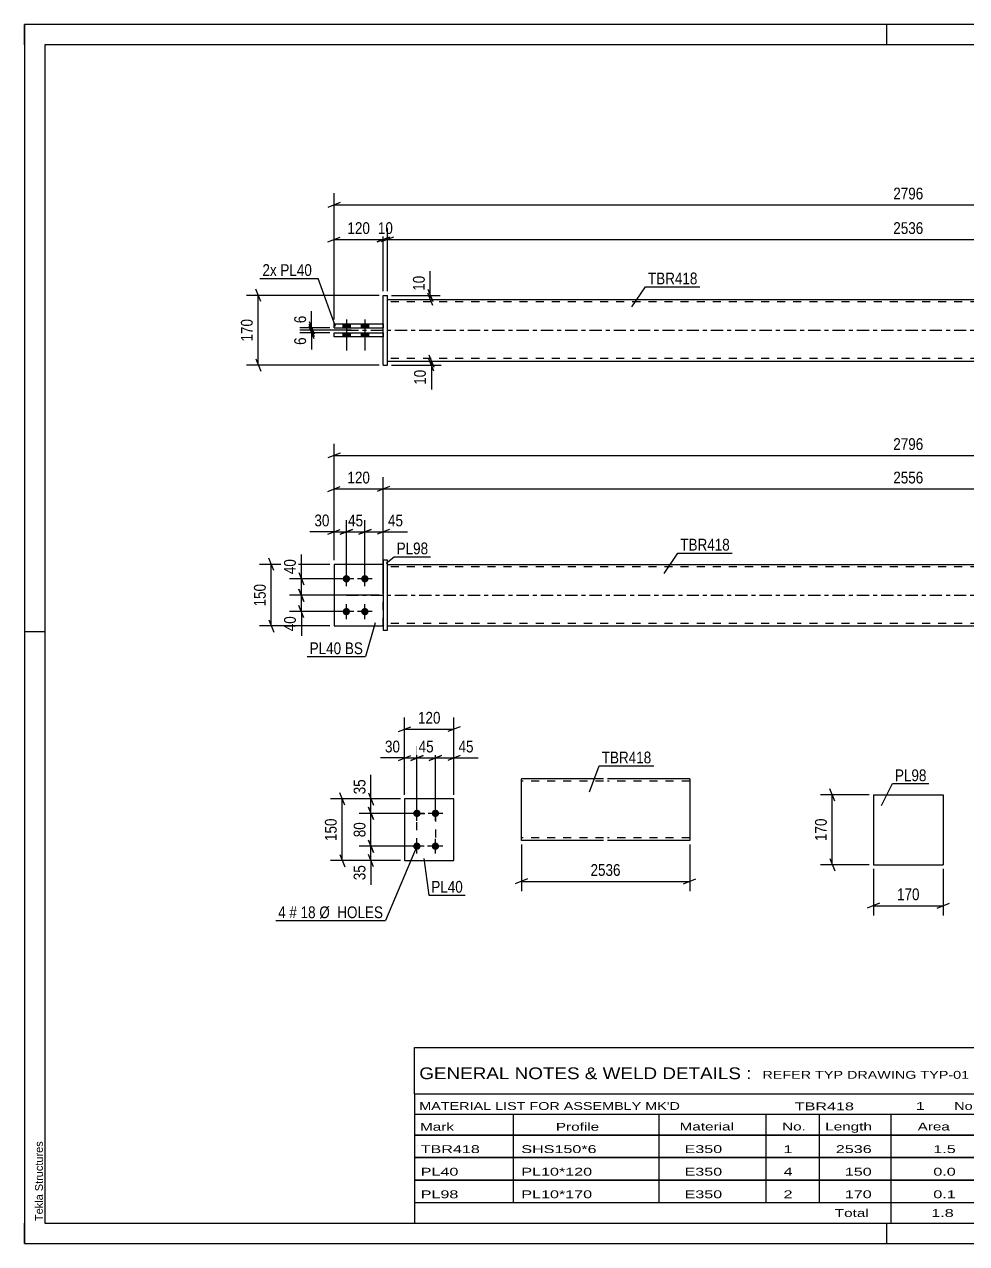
# Model space of a CAD drawing. Header units: millimetres. Extents: x 0 to 420, y 0 to 297.
# Drawn here: x 0 to 229.4, y 0 to 297 of the extents above; entities that cross this region are included whole.
import ezdxf

# ---------------------------------------------------------------- set-up
doc = ezdxf.new("R2010")
doc.units = ezdxf.units.MM
doc.linetypes.add('DXK_LINE_DOT2', pattern=[3.9198, 1.9599, -1.9599])
doc.linetypes.add('DXK_LINE_DOT3', pattern=[5.9187, 2.979, -0.9799, 0.9799, -0.9799])
doc.styles.add('Arial', font='ARIAL.TTF', dxfattribs={"height": 0.2})
doc.styles.add('Arial Narrow', font='ARIALN.TTF', dxfattribs={"height": 0.2})

# ---------------------------------------------------------------- blocks, each defined once
blk = doc.blocks.new('Unknown-580573797-1163')
at = {"color": 5, "linetype": 'Continuous'}
for p, q in [((420, 297), (0, 297)), ((0, 297), (0, 0)), ((0, 292), (0, 297)), ((210, 292), (210, 297)), ((415, 292), (5, 292)), ((5, 292), (5, 5)), ((5, 149), (0, 149)), ((0, 0), (0, 5)), ((5, 5), (415, 5)), ((210, 0), (210, 5)), ((0, 0), (420, 0))]:
    blk.add_line(p, q, dxfattribs=at)
at = {"color": 174, "linetype": 'Continuous', "style": 'Arial'}
blk.add_text('Tekla Structures', height=1.9102, rotation=90, dxfattribs=at).set_placement((4.5, 5.5))
blk = doc.blocks.new('Part-580573797-1796 - 1738')
at = {"color": 2, "linetype": 'Continuous'}
for p, q in [((87.4, 165.45), (75.4, 165.45)), ((75.4, 165.45), (75.4, 150.45)), ((75.4, 150.45), (87.4, 150.45))]:
    blk.add_line(p, q, dxfattribs=at)
at = {"color": 7, "linetype": 'DXK_LINE_DOT2'}
blk.add_line((87.4, 150.45), (87.4, 165.45), dxfattribs=at)
blk = doc.blocks.new('Part-580573797-1791 - 1738')
at = {"color": 7, "linetype": 'DXK_LINE_DOT2'}
for p, q in [((87.4, 165.45), (75.4, 165.45)), ((75.4, 165.45), (75.4, 150.45)), ((87.4, 150.45), (87.4, 165.45)), ((75.4, 150.45), (87.4, 150.45))]:
    blk.add_line(p, q, dxfattribs=at)
blk = doc.blocks.new('Part-580573797-1801 - 1738')
at = {"color": 2, "linetype": 'Continuous'}
for p, q in [((88.4, 166.45), (87.4, 166.45)), ((87.4, 166.45), (87.4, 149.45)), ((88.4, 149.45), (88.4, 166.45)), ((87.4, 149.45), (88.4, 149.45))]:
    blk.add_line(p, q, dxfattribs=at)
blk = doc.blocks.new('Part-580573797-1806 - 1738')
at = {"color": 2, "linetype": 'Continuous'}
for p, q in [((88.4, 165.45), (342.05, 165.45)), ((88.4, 150.45), (342.05, 150.45))]:
    blk.add_line(p, q, dxfattribs=at)
at = {"color": 7, "linetype": 'DXK_LINE_DOT2'}
for p, q in [((88.4, 150.45), (88.4, 165.45)), ((342.05, 164.85), (88.4, 164.85)), ((342.05, 150.45), (342.05, 165.45)), ((342.05, 151.05), (88.4, 151.05))]:
    blk.add_line(p, q, dxfattribs=at)
at = {"color": 7, "linetype": 'DXK_LINE_DOT3'}
blk.add_line((78.4, 157.95), (352.05, 157.95), dxfattribs=at)
blk = doc.blocks.new('Bolt-580573797-1808 - 1738')
at = {"linetype": 'Continuous'}
for points in [[(78.4, 161.05, -1), (78.4, 162.85, -1)], [(82.9, 161.05, -1), (82.9, 162.85, -1)], [(78.4, 153.05, -1), (78.4, 154.85, -1)], [(82.9, 153.05, -1), (82.9, 154.85, -1)]]:
    blk.add_hatch(color=1, dxfattribs=at).paths.add_polyline_path(points)
at = {"color": 1, "linetype": 'Continuous'}
for p, q in [((78.4, 160.15), (78.4, 163.75)), ((82.9, 160.15), (82.9, 163.75)), ((80.2, 161.95), (76.6, 161.95)), ((84.7, 161.95), (81.1, 161.95)), ((78.4, 152.15), (78.4, 155.75)), ((82.9, 152.15), (82.9, 155.75)), ((80.2, 153.95), (76.6, 153.95)), ((84.7, 153.95), (81.1, 153.95))]:
    blk.add_line(p, q, dxfattribs=at)
blk = doc.blocks.new('Part-580573797-1424 - 1390')
at = {"color": 2, "linetype": 'Continuous'}
for p, q in [((75.4, 223.09), (75.4, 224.09)), ((75.4, 224.09), (87.4, 224.09)), ((75.4, 223.09), (87.4, 223.09))]:
    blk.add_line(p, q, dxfattribs=at)
at = {"color": 7, "linetype": 'DXK_LINE_DOT2'}
blk.add_line((87.4, 224.09), (87.4, 223.09), dxfattribs=at)
blk = doc.blocks.new('Part-580573797-1445 - 1390')
at = {"color": 2, "linetype": 'Continuous'}
for p, q in [((88.4, 229.99), (342.05, 229.99)), ((88.4, 214.99), (342.05, 214.99))]:
    blk.add_line(p, q, dxfattribs=at)
at = {"color": 7, "linetype": 'DXK_LINE_DOT2'}
for p, q in [((88.4, 214.99), (88.4, 229.99)), ((342.05, 229.39), (88.4, 229.39)), ((342.05, 229.99), (342.05, 214.99)), ((342.05, 215.59), (88.4, 215.59))]:
    blk.add_line(p, q, dxfattribs=at)
at = {"color": 7, "linetype": 'DXK_LINE_DOT3'}
blk.add_line((78.4, 222.49), (352.05, 222.49), dxfattribs=at)
blk = doc.blocks.new('Part-580573797-1429 - 1390')
at = {"color": 2, "linetype": 'Continuous'}
for p, q in [((75.4, 221.89), (87.4, 221.89)), ((75.4, 220.89), (75.4, 221.89)), ((87.4, 220.89), (75.4, 220.89))]:
    blk.add_line(p, q, dxfattribs=at)
at = {"color": 7, "linetype": 'DXK_LINE_DOT2'}
blk.add_line((87.4, 221.89), (87.4, 220.89), dxfattribs=at)
blk = doc.blocks.new('Part-580573797-1430 - 1390')
at = {"color": 2, "linetype": 'Continuous'}
for p, q in [((87.4, 213.99), (87.4, 230.99)), ((87.4, 230.99), (88.4, 230.99)), ((88.4, 213.99), (88.4, 230.99)), ((87.4, 213.99), (88.4, 213.99))]:
    blk.add_line(p, q, dxfattribs=at)
blk = doc.blocks.new('Bolt-580573797-1447 - 1390')
at = {"linetype": 'Continuous'}
for points in [[(77.5, 223.09), (79.3, 223.09), (79.3, 224.09), (77.5, 224.09)], [(77.5, 223.09), (79.3, 223.09), (79.3, 224.09), (77.5, 224.09)], [(82, 223.09), (83.8, 223.09), (83.8, 224.09), (82, 224.09)], [(82, 223.09), (83.8, 223.09), (83.8, 224.09), (82, 224.09)], [(77.5, 220.89), (79.3, 220.89), (79.3, 221.89), (77.5, 221.89)], [(77.5, 220.89), (79.3, 220.89), (79.3, 221.89), (77.5, 221.89)], [(82, 220.89), (83.8, 220.89), (83.8, 221.89), (82, 221.89)], [(82, 220.89), (83.8, 220.89), (83.8, 221.89), (82, 221.89)]]:
    blk.add_hatch(color=1, dxfattribs=at).paths.add_polyline_path(points)
at = {"color": 1, "linetype": 'Continuous'}
for p, q in [((77.5, 224.09), (77.5, 223.09)), ((77.5, 224.09), (77.5, 223.09)), ((78.4, 225.09), (78.4, 217.59)), ((78.4, 225.09), (78.4, 217.59)), ((79.3, 224.09), (79.3, 223.09)), ((79.3, 224.09), (79.3, 223.09)), ((82, 224.09), (82, 223.09)), ((82, 224.09), (82, 223.09)), ((82.9, 225.09), (82.9, 217.59)), ((82.9, 225.09), (82.9, 217.59)), ((83.8, 224.09), (83.8, 223.09)), ((83.8, 224.09), (83.8, 223.09)), ((77.5, 221.89), (77.5, 220.89)), ((77.5, 221.89), (77.5, 220.89)), ((79.3, 221.89), (79.3, 220.89)), ((79.3, 221.89), (79.3, 220.89)), ((82, 221.89), (82, 220.89)), ((82, 221.89), (82, 220.89)), ((83.8, 221.89), (83.8, 220.89)), ((83.8, 221.89), (83.8, 220.89))]:
    blk.add_line(p, q, dxfattribs=at)
blk = doc.blocks.new('Part-580573797-2130 - 2123')
at = {"color": 2, "linetype": 'Continuous'}
for p, q in [((104.58, 108.31), (92.58, 108.31)), ((92.58, 108.31), (92.58, 93.31)), ((104.58, 93.31), (104.58, 108.31)), ((92.58, 93.31), (104.58, 93.31))]:
    blk.add_line(p, q, dxfattribs=at)
blk = doc.blocks.new('Bolt-580573797-2163 - 2123')
at = {"linetype": 'Continuous'}
for points in [[(95.58, 103.91, -1), (95.58, 105.71, -1)], [(100.08, 103.91, -1), (100.08, 105.71, -1)], [(95.58, 95.91, -1), (95.58, 97.71, -1)], [(100.08, 95.91, -1), (100.08, 97.71, -1)]]:
    blk.add_hatch(color=1, dxfattribs=at).paths.add_polyline_path(points)
at = {"color": 1, "linetype": 'Continuous'}
for p, q in [((97.38, 104.81), (93.78, 104.81)), ((95.58, 103.01), (95.58, 106.61)), ((101.88, 104.81), (98.28, 104.81)), ((100.08, 103.01), (100.08, 106.61)), ((95.58, 95.01), (95.58, 98.61)), ((100.08, 95.01), (100.08, 98.61)), ((97.38, 96.81), (93.78, 96.81)), ((101.88, 96.81), (98.28, 96.81))]:
    blk.add_line(p, q, dxfattribs=at)
blk = doc.blocks.new('Part-580573797-2294 - 2288')
at = {"color": 2, "linetype": 'Continuous'}
for p, q in [((206.72, 109.31), (206.72, 92.31)), ((206.72, 109.31), (223.72, 109.31)), ((223.72, 109.31), (223.72, 92.31)), ((206.72, 92.31), (223.72, 92.31))]:
    blk.add_line(p, q, dxfattribs=at)
blk = doc.blocks.new('Part-580573797-2319 - 2313')
at = {"color": 2, "linetype": 'Continuous'}
for p, q in [((141.01, 113.23), (121.01, 113.23)), ((121.01, 98.32), (121.01, 113.23)), ((162.01, 113.23), (142.01, 113.23)), ((162.01, 113.23), (162.01, 113.14)), ((162.01, 113.14), (162.01, 112.03)), ((162.01, 112.03), (162.01, 98.23)), ((121.01, 98.23), (121.01, 98.32)), ((141.01, 98.23), (121.01, 98.23)), ((162.01, 98.23), (142.01, 98.23))]:
    blk.add_line(p, q, dxfattribs=at)
at = {"color": 7, "linetype": 'DXK_LINE_DOT2'}
for p, q in [((162.01, 112.88), (162.01, 112.03)), ((141.01, 112.63), (121.01, 112.63)), ((162.01, 112.63), (142.01, 112.63)), ((121.01, 98.83), (121.01, 98.88)), ((141.01, 98.83), (121.01, 98.83)), ((121.01, 98.23), (121.01, 98.23)), ((162.01, 98.83), (142.01, 98.83)), ((162.01, 98.88), (162.01, 98.97)), ((162.01, 98.83), (162.01, 98.88)), ((162.01, 98.83), (162.01, 98.88))]:
    blk.add_line(p, q, dxfattribs=at)
blk = doc.blocks.new('Rectangle-580573797-2273 - 2123')
at = {"color": 1, "linetype": 'DXK_LINE_DOT2'}
blk.add_lwpolyline([(95.58, 104.81), (100.08, 104.81), (100.08, 96.81), (95.58, 96.81), (95.58, 104.81)], close=True, dxfattribs=at)
blk = doc.blocks.new('StraightDimension-580573797-1914 - 1738')
at = {"color": 7, "linetype": 'Continuous'}
for p, q in [((88.9, 184.43), (85.9, 183.23)), ((87.4, 158.95), (87.4, 186.68)), ((341.55, 183.23), (344.55, 184.43)), ((343.05, 166.45), (343.05, 186.68)), ((87.4, 183.83), (343.05, 183.83))]:
    blk.add_line(p, q, dxfattribs=at)
at = {"color": 0}
blk.add_wipeout([(219.48, 184.58), (219.48, 188.78), (210.97, 188.78), (210.97, 184.58)], dxfattribs=at)
at = {"color": 3, "style": 'Arial Narrow'}
blk.add_text('2556', height=2.863, dxfattribs=at).set_placement((211.57, 185.18))
blk = doc.blocks.new('StraightDimension-580573797-1964 - 1738')
at = {"color": 7, "linetype": 'Continuous'}
for p, q in [((75.4, 166.45), (75.4, 194.83)), ((355.05, 166.45), (355.05, 194.83)), ((76.9, 192.58), (73.9, 191.38)), ((75.4, 191.98), (355.05, 191.98)), ((353.55, 191.38), (356.55, 192.58))]:
    blk.add_line(p, q, dxfattribs=at)
at = {"color": 0}
blk.add_wipeout([(219.48, 192.73), (219.48, 196.93), (210.97, 196.93), (210.97, 192.73)], dxfattribs=at)
at = {"color": 3, "style": 'Arial Narrow'}
blk.add_text('2796', height=2.863, dxfattribs=at).set_placement((211.57, 193.33))
blk = doc.blocks.new('StraightDimension-580573797-1929 - 1738')
at = {"color": 7, "linetype": 'Continuous'}
for p, q in [((73.9, 183.23), (76.9, 184.43)), ((75.4, 166.45), (75.4, 186.68)), ((88.9, 184.43), (85.9, 183.23)), ((87.4, 158.95), (87.4, 186.68)), ((75.4, 183.83), (87.4, 183.83))]:
    blk.add_line(p, q, dxfattribs=at)
at = {"color": 0}
blk.add_wipeout([(84.74, 184.58), (84.74, 188.78), (78.06, 188.78), (78.06, 184.58)], dxfattribs=at)
at = {"color": 3, "style": 'Arial Narrow'}
blk.add_text('120', height=2.863, dxfattribs=at).set_placement((78.66, 185.18))
blk = doc.blocks.new('StraightDimension-580573797-1865 - 1738')
at = {"color": 7, "linetype": 'Continuous'}
for p, q in [((78.4, 162.95), (78.4, 176.23)), ((82.9, 162.95), (82.9, 176.23)), ((76.9, 172.78), (79.9, 173.98)), ((78.4, 173.38), (82.9, 173.38)), ((84.4, 173.98), (81.4, 172.78))]:
    blk.add_line(p, q, dxfattribs=at)
at = {"color": 0}
blk.add_wipeout([(83.08, 174.13), (83.08, 178.33), (78.22, 178.33), (78.22, 174.13)], dxfattribs=at)
at = {"color": 3, "style": 'Arial Narrow'}
blk.add_text('45', height=2.863, dxfattribs=at).set_placement((78.82, 174.73))
blk = doc.blocks.new('StraightDimension-580573797-1839 - 1738')
at = {"color": 7, "linetype": 'Continuous'}
for p, q in [((86.4, 157.95), (64.59, 157.95)), ((66.84, 159.45), (68.04, 156.45)), ((67.44, 153.95), (67.44, 157.95)), ((68.04, 152.45), (66.84, 155.45)), ((77.4, 153.95), (64.59, 153.95))]:
    blk.add_line(p, q, dxfattribs=at)
at = {"color": 0}
blk.add_wipeout([(66.69, 153.43), (62.49, 153.43), (62.49, 148.57), (66.69, 148.57)], dxfattribs=at)
at = {"color": 7, "linetype": 'Continuous'}
blk.add_line((67.44, 153.95), (67.44, 148.05), dxfattribs=at)
blk.add_line((67.44, 153.95), (67.44, 148.05), dxfattribs=at)
at = {"color": 3, "style": 'Arial Narrow'}
blk.add_text('40', height=2.863, rotation=90.0002, dxfattribs=at).set_placement((66.09, 149.17))
blk = doc.blocks.new('StraightDimension-580573797-1849 - 1738')
at = {"color": 7, "linetype": 'Continuous'}
for p, q in [((82.9, 162.95), (82.9, 176.23)), ((87.4, 166.45), (87.4, 176.23)), ((81.4, 172.78), (84.4, 173.98)), ((82.9, 173.38), (87.4, 173.38)), ((88.9, 173.98), (85.9, 172.78))]:
    blk.add_line(p, q, dxfattribs=at)
at = {"color": 0}
blk.add_wipeout([(92.78, 174.13), (92.78, 178.33), (87.93, 178.33), (87.93, 174.13)], dxfattribs=at)
at = {"color": 7, "linetype": 'Continuous'}
blk.add_line((87.4, 173.38), (93.31, 173.38), dxfattribs=at)
blk.add_line((87.4, 173.38), (93.31, 173.38), dxfattribs=at)
at = {"color": 3, "style": 'Arial Narrow'}
blk.add_text('45', height=2.863, dxfattribs=at).set_placement((88.53, 174.73))
blk = doc.blocks.new('StraightDimension-580573797-1810 - 1738')
at = {"color": 7, "linetype": 'Continuous'}
for p, q in [((60.71, 163.95), (59.51, 166.95)), ((74.4, 165.45), (57.26, 165.45)), ((60.11, 150.45), (60.11, 165.45)), ((59.51, 151.95), (60.71, 148.95)), ((74.4, 150.45), (57.26, 150.45))]:
    blk.add_line(p, q, dxfattribs=at)
at = {"color": 0}
blk.add_wipeout([(59.36, 161.3), (55.16, 161.3), (55.16, 154.61), (59.36, 154.61)], dxfattribs=at)
at = {"color": 3, "style": 'Arial Narrow'}
blk.add_text('150', height=2.863, rotation=90.0002, dxfattribs=at).set_placement((58.76, 155.21))
blk = doc.blocks.new('StraightDimension-580573797-1830 - 1738')
at = {"color": 7, "linetype": 'Continuous'}
for p, q in [((66.84, 163.45), (68.04, 160.45)), ((77.4, 161.95), (64.59, 161.95)), ((67.44, 157.95), (67.44, 161.95)), ((86.4, 157.95), (64.59, 157.95)), ((68.04, 156.45), (66.84, 159.45))]:
    blk.add_line(p, q, dxfattribs=at)
at = {"color": 0}
blk.add_wipeout([(66.69, 167.34), (62.49, 167.34), (62.49, 162.48), (66.69, 162.48)], dxfattribs=at)
at = {"color": 7, "linetype": 'Continuous'}
blk.add_line((67.44, 161.95), (67.44, 167.86), dxfattribs=at)
blk.add_line((67.44, 161.95), (67.44, 167.86), dxfattribs=at)
at = {"color": 3, "style": 'Arial Narrow'}
blk.add_text('40', height=2.863, rotation=90.0002, dxfattribs=at).set_placement((66.09, 163.08))
blk = doc.blocks.new('StraightDimension-580573797-1878 - 1738')
at = {"color": 7, "linetype": 'Continuous'}
for p, q in [((75.4, 166.45), (75.4, 176.23)), ((78.4, 162.95), (78.4, 176.23)), ((73.9, 172.78), (76.9, 173.98)), ((75.4, 173.38), (78.4, 173.38)), ((79.9, 173.98), (76.9, 172.78))]:
    blk.add_line(p, q, dxfattribs=at)
at = {"color": 0}
blk.add_wipeout([(74.88, 174.13), (74.88, 178.33), (70.02, 178.33), (70.02, 174.13)], dxfattribs=at)
at = {"color": 7, "linetype": 'Continuous'}
blk.add_line((75.4, 173.38), (69.49, 173.38), dxfattribs=at)
blk.add_line((75.4, 173.38), (69.49, 173.38), dxfattribs=at)
at = {"color": 3, "style": 'Arial Narrow'}
blk.add_text('30', height=2.863, dxfattribs=at).set_placement((70.62, 174.73))
blk = doc.blocks.new('StraightDimension-580573797-1556 - 1390')
at = {"color": 7, "linetype": 'Continuous'}
for p, q in [((74.4, 223.09), (67.08, 223.09)), ((69.33, 224.59), (70.53, 221.59)), ((70.53, 220.99), (69.33, 223.99)), ((69.93, 222.49), (69.93, 223.09)), ((79.65, 222.49), (67.08, 222.49))]:
    blk.add_line(p, q, dxfattribs=at)
at = {"color": 0}
blk.add_wipeout([(69.18, 226.64), (64.98, 226.64), (64.98, 223.61), (69.18, 223.61)], dxfattribs=at)
at = {"color": 7, "linetype": 'Continuous'}
blk.add_line((69.93, 223.09), (69.93, 227.17), dxfattribs=at)
blk.add_line((69.93, 223.09), (69.93, 227.17), dxfattribs=at)
at = {"color": 3, "style": 'Arial Narrow'}
blk.add_text('6', height=2.86, rotation=90.0002, dxfattribs=at).set_placement((68.58, 224.21))
blk = doc.blocks.new('StraightDimension-580573797-1538 - 1390')
at = {"color": 7, "linetype": 'Continuous'}
for p, q in [((69.33, 223.99), (70.53, 220.99)), ((70.53, 220.39), (69.33, 223.39)), ((79.65, 222.49), (67.08, 222.49)), ((74.4, 221.89), (67.08, 221.89)), ((69.93, 221.89), (69.93, 222.49))]:
    blk.add_line(p, q, dxfattribs=at)
at = {"color": 0}
blk.add_wipeout([(69.18, 221.36), (64.98, 221.36), (64.98, 218.33), (69.18, 218.33)], dxfattribs=at)
at = {"color": 7, "linetype": 'Continuous'}
blk.add_line((69.93, 221.89), (69.93, 217.81), dxfattribs=at)
blk.add_line((69.93, 221.89), (69.93, 217.81), dxfattribs=at)
at = {"color": 3, "style": 'Arial Narrow'}
blk.add_text('6', height=2.86, rotation=90.0002, dxfattribs=at).set_placement((68.58, 218.93))
blk = doc.blocks.new('StraightDimension-580573797-1568 - 1390')
at = {"color": 7, "linetype": 'Continuous'}
for p, q in [((57.54, 229.49), (56.34, 232.49)), ((86.4, 230.99), (54.09, 230.99)), ((56.94, 213.99), (56.94, 230.99)), ((86.4, 213.99), (54.09, 213.99)), ((56.34, 215.49), (57.54, 212.49))]:
    blk.add_line(p, q, dxfattribs=at)
at = {"color": 0}
blk.add_wipeout([(56.19, 225.83), (51.99, 225.83), (51.99, 219.15), (56.19, 219.15)], dxfattribs=at)
at = {"color": 3, "style": 'Arial Narrow'}
blk.add_text('170', height=2.863, rotation=90.0002, dxfattribs=at).set_placement((55.59, 219.75))
blk = doc.blocks.new('StraightDimension-580573797-1598 - 1390')
at = {"color": 7, "linetype": 'Continuous'}
for p, q in [((98.23, 232.49), (99.43, 229.49)), ((89.4, 230.99), (101.23, 230.99)), ((89.4, 229.99), (101.23, 229.99)), ((99.43, 228.49), (98.23, 231.49)), ((98.83, 229.99), (98.83, 230.99))]:
    blk.add_line(p, q, dxfattribs=at)
at = {"color": 0}
blk.add_wipeout([(98.08, 236.37), (93.88, 236.37), (93.88, 231.51), (98.08, 231.51)], dxfattribs=at)
at = {"color": 7, "linetype": 'Continuous'}
blk.add_line((98.83, 230.99), (98.83, 236.89), dxfattribs=at)
blk.add_line((98.83, 230.99), (98.83, 236.89), dxfattribs=at)
at = {"color": 3, "style": 'Arial Narrow'}
blk.add_text('10', height=2.863, rotation=90.0002, dxfattribs=at).set_placement((97.48, 232.11))
blk = doc.blocks.new('StraightDimension-580573797-1609 - 1390')
at = {"color": 7, "linetype": 'Continuous'}
for p, q in [((89.4, 214.99), (101.5, 214.99)), ((89.4, 213.99), (101.5, 213.99)), ((98.5, 216.49), (99.7, 213.49)), ((99.7, 212.49), (98.5, 215.49)), ((99.1, 213.99), (99.1, 214.99))]:
    blk.add_line(p, q, dxfattribs=at)
at = {"color": 0}
blk.add_wipeout([(98.35, 213.46), (94.15, 213.46), (94.15, 208.61), (98.35, 208.61)], dxfattribs=at)
at = {"color": 7, "linetype": 'Continuous'}
blk.add_line((99.1, 213.99), (99.1, 208.08), dxfattribs=at)
blk.add_line((99.1, 213.99), (99.1, 208.08), dxfattribs=at)
at = {"color": 3, "style": 'Arial Narrow'}
blk.add_text('10', height=2.863, rotation=90.0002, dxfattribs=at).set_placement((97.75, 209.21))
blk = doc.blocks.new('StraightDimension-580573797-1629 - 1390')
at = {"color": 7, "linetype": 'Continuous'}
for p, q in [((75.4, 225.09), (75.4, 247.45)), ((87.4, 231.99), (87.4, 247.45)), ((73.9, 244), (76.9, 245.2)), ((75.4, 244.6), (87.4, 244.6)), ((88.9, 245.2), (85.9, 244))]:
    blk.add_line(p, q, dxfattribs=at)
at = {"color": 0}
blk.add_wipeout([(84.74, 245.35), (84.74, 249.55), (78.06, 249.55), (78.06, 245.35)], dxfattribs=at)
at = {"color": 3, "style": 'Arial Narrow'}
blk.add_text('120', height=2.863, dxfattribs=at).set_placement((78.66, 245.95))
blk = doc.blocks.new('StraightDimension-580573797-1639 - 1390')
at = {"color": 7, "linetype": 'Continuous'}
for p, q in [((87.4, 231.99), (87.4, 247.45)), ((88.4, 231.99), (88.4, 247.45)), ((85.9, 244), (88.9, 245.2)), ((89.9, 245.2), (86.9, 244)), ((87.4, 244.6), (88.4, 244.6))]:
    blk.add_line(p, q, dxfattribs=at)
at = {"color": 0}
blk.add_wipeout([(90.33, 245.35), (90.33, 249.55), (85.47, 249.55), (85.47, 245.35)], dxfattribs=at)
at = {"color": 3, "style": 'Arial Narrow'}
blk.add_text('10', height=2.863, dxfattribs=at).set_placement((86.07, 245.95))
blk = doc.blocks.new('StraightDimension-580573797-1649 - 1390')
at = {"color": 7, "linetype": 'Continuous'}
for p, q in [((88.4, 231.99), (88.4, 247.45)), ((342.05, 231.99), (342.05, 247.45)), ((89.9, 245.2), (86.9, 244)), ((88.4, 244.6), (342.05, 244.6)), ((340.55, 244), (343.55, 245.2))]:
    blk.add_line(p, q, dxfattribs=at)
at = {"color": 0}
blk.add_wipeout([(219.48, 245.35), (219.48, 249.55), (210.97, 249.55), (210.97, 245.35)], dxfattribs=at)
at = {"color": 3, "style": 'Arial Narrow'}
blk.add_text('2536', height=2.863, dxfattribs=at).set_placement((211.57, 245.95))
blk = doc.blocks.new('StraightDimension-580573797-1670 - 1390')
at = {"color": 7, "linetype": 'Continuous'}
for p, q in [((75.4, 225.09), (75.4, 255.86)), ((355.05, 225.09), (355.05, 255.86)), ((76.9, 253.61), (73.9, 252.41)), ((75.4, 253.01), (355.05, 253.01)), ((353.55, 252.41), (356.55, 253.61))]:
    blk.add_line(p, q, dxfattribs=at)
at = {"color": 0}
blk.add_wipeout([(219.48, 253.76), (219.48, 257.96), (210.97, 257.96), (210.97, 253.76)], dxfattribs=at)
at = {"color": 3, "style": 'Arial Narrow'}
blk.add_text('2796', height=2.863, dxfattribs=at).set_placement((211.57, 254.36))
blk = doc.blocks.new('StraightDimension-580573797-2189 - 2123')
at = {"color": 7, "linetype": 'Continuous'}
for p, q in [((83.79, 98.31), (84.99, 95.31)), ((94.58, 96.81), (81.54, 96.81)), ((84.39, 93.31), (84.39, 96.81)), ((91.58, 93.31), (81.54, 93.31)), ((84.99, 91.81), (83.79, 94.81))]:
    blk.add_line(p, q, dxfattribs=at)
at = {"color": 0}
blk.add_wipeout([(83.64, 92.79), (79.44, 92.79), (79.44, 87.93), (83.64, 87.93)], dxfattribs=at)
at = {"color": 7, "linetype": 'Continuous'}
blk.add_line((84.39, 93.31), (84.39, 87.41), dxfattribs=at)
blk.add_line((84.39, 93.31), (84.39, 87.41), dxfattribs=at)
at = {"color": 3, "style": 'Arial Narrow'}
blk.add_text('35', height=2.863, rotation=90.0002, dxfattribs=at).set_placement((83.04, 88.53))
blk = doc.blocks.new('StraightDimension-580573797-2166 - 2123')
at = {"color": 7, "linetype": 'Continuous'}
for p, q in [((91.58, 108.31), (81.54, 108.31)), ((83.79, 109.81), (84.99, 106.81)), ((84.39, 104.81), (84.39, 108.31)), ((94.58, 104.81), (81.54, 104.81)), ((84.99, 103.31), (83.79, 106.31))]:
    blk.add_line(p, q, dxfattribs=at)
at = {"color": 0}
blk.add_wipeout([(83.64, 113.7), (79.44, 113.7), (79.44, 108.84), (83.64, 108.84)], dxfattribs=at)
at = {"color": 7, "linetype": 'Continuous'}
blk.add_line((84.39, 108.31), (84.39, 114.22), dxfattribs=at)
blk.add_line((84.39, 108.31), (84.39, 114.22), dxfattribs=at)
at = {"color": 3, "style": 'Arial Narrow'}
blk.add_text('35', height=2.863, rotation=90.0002, dxfattribs=at).set_placement((83.04, 109.44))
blk = doc.blocks.new('StraightDimension-580573797-2179 - 2123')
at = {"color": 7, "linetype": 'Continuous'}
for p, q in [((94.58, 104.81), (81.54, 104.81)), ((83.79, 106.31), (84.99, 103.31)), ((84.39, 96.81), (84.39, 104.81)), ((84.99, 95.31), (83.79, 98.31)), ((94.58, 96.81), (81.54, 96.81))]:
    blk.add_line(p, q, dxfattribs=at)
at = {"color": 0}
blk.add_wipeout([(83.64, 103.24), (79.44, 103.24), (79.44, 98.39), (83.64, 98.39)], dxfattribs=at)
at = {"color": 3, "style": 'Arial Narrow'}
blk.add_text('80', height=2.863, rotation=90.0002, dxfattribs=at).set_placement((83.04, 98.99))
blk = doc.blocks.new('StraightDimension-580573797-2203 - 2123')
at = {"color": 7, "linetype": 'Continuous'}
for p, q in [((91.58, 108.31), (74.54, 108.31)), ((77.99, 106.81), (76.79, 109.81)), ((77.39, 93.31), (77.39, 108.31)), ((91.58, 93.31), (74.54, 93.31)), ((76.79, 94.81), (77.99, 91.81))]:
    blk.add_line(p, q, dxfattribs=at)
at = {"color": 0}
blk.add_wipeout([(76.64, 104.16), (72.44, 104.16), (72.44, 97.47), (76.64, 97.47)], dxfattribs=at)
at = {"color": 3, "style": 'Arial Narrow'}
blk.add_text('150', height=2.863, rotation=90.0002, dxfattribs=at).set_placement((76.04, 98.07))
blk = doc.blocks.new('StraightDimension-580573797-2220 - 2123')
at = {"color": 7, "linetype": 'Continuous'}
for p, q in [((98.58, 117.71), (101.58, 118.91)), ((100.08, 105.81), (100.08, 121.16)), ((106.08, 118.91), (103.08, 117.71)), ((104.58, 109.31), (104.58, 121.16)), ((100.08, 118.31), (104.58, 118.31))]:
    blk.add_line(p, q, dxfattribs=at)
at = {"color": 0}
blk.add_wipeout([(109.96, 119.06), (109.96, 123.26), (105.11, 123.26), (105.11, 119.06)], dxfattribs=at)
at = {"color": 7, "linetype": 'Continuous'}
blk.add_line((104.58, 118.31), (110.49, 118.31), dxfattribs=at)
blk.add_line((104.58, 118.31), (110.49, 118.31), dxfattribs=at)
at = {"color": 3, "style": 'Arial Narrow'}
blk.add_text('45', height=2.863, dxfattribs=at).set_placement((105.71, 119.66))
blk = doc.blocks.new('StraightDimension-580573797-2233 - 2123')
at = {"color": 7, "linetype": 'Continuous'}
for p, q in [((91.08, 117.71), (94.08, 118.91)), ((92.58, 109.31), (92.58, 121.16)), ((97.08, 118.91), (94.08, 117.71)), ((95.58, 105.81), (95.58, 121.16)), ((92.58, 118.31), (95.58, 118.31))]:
    blk.add_line(p, q, dxfattribs=at)
at = {"color": 0}
blk.add_wipeout([(92.06, 119.06), (92.06, 123.26), (87.2, 123.26), (87.2, 119.06)], dxfattribs=at)
at = {"color": 7, "linetype": 'Continuous'}
blk.add_line((92.58, 118.31), (86.68, 118.31), dxfattribs=at)
blk.add_line((92.58, 118.31), (86.68, 118.31), dxfattribs=at)
at = {"color": 3, "style": 'Arial Narrow'}
blk.add_text('30', height=2.863, dxfattribs=at).set_placement((87.8, 119.66))
blk = doc.blocks.new('StraightDimension-580573797-2246 - 2123')
at = {"color": 7, "linetype": 'Continuous'}
for p, q in [((94.08, 117.71), (97.08, 118.91)), ((95.58, 105.81), (95.58, 121.16)), ((101.58, 118.91), (98.58, 117.71)), ((100.08, 105.81), (100.08, 121.16)), ((95.58, 118.31), (100.08, 118.31))]:
    blk.add_line(p, q, dxfattribs=at)
at = {"color": 0}
blk.add_wipeout([(100.26, 119.06), (100.26, 123.26), (95.4, 123.26), (95.4, 119.06)], dxfattribs=at)
at = {"color": 3, "style": 'Arial Narrow'}
blk.add_text('45', height=2.863, dxfattribs=at).set_placement((96, 119.66))
blk = doc.blocks.new('StraightDimension-580573797-2257 - 2123')
at = {"color": 7, "linetype": 'Continuous'}
for p, q in [((92.58, 109.31), (92.58, 128.16)), ((104.58, 109.31), (104.58, 128.16)), ((91.08, 124.71), (94.08, 125.91)), ((92.58, 125.31), (104.58, 125.31)), ((106.08, 125.91), (103.08, 124.71))]:
    blk.add_line(p, q, dxfattribs=at)
at = {"color": 0}
blk.add_wipeout([(101.92, 126.06), (101.92, 130.26), (95.24, 130.26), (95.24, 126.06)], dxfattribs=at)
at = {"color": 3, "style": 'Arial Narrow'}
blk.add_text('120', height=2.863, dxfattribs=at).set_placement((95.84, 126.66))
blk = doc.blocks.new('StraightDimension-580573797-2296 - 2288')
at = {"color": 7, "linetype": 'Continuous'}
for p, q in [((206.72, 91.31), (206.72, 79.91)), ((223.72, 91.31), (223.72, 79.91)), ((208.22, 82.91), (205.22, 81.71)), ((206.72, 82.31), (223.72, 82.31)), ((222.22, 81.71), (225.22, 82.91))]:
    blk.add_line(p, q, dxfattribs=at)
at = {"color": 0}
blk.add_wipeout([(218.57, 83.06), (218.57, 87.26), (211.88, 87.26), (211.88, 83.06)], dxfattribs=at)
at = {"color": 3, "style": 'Arial Narrow'}
blk.add_text('170', height=2.863, dxfattribs=at).set_placement((212.48, 83.66))
blk = doc.blocks.new('StraightDimension-580573797-2301 - 2288')
at = {"color": 7, "linetype": 'Continuous'}
for p, q in [((197.32, 107.81), (196.12, 110.81)), ((205.72, 109.31), (193.87, 109.31)), ((196.72, 92.31), (196.72, 109.31)), ((205.72, 92.31), (193.87, 92.31)), ((196.12, 93.81), (197.32, 90.81))]:
    blk.add_line(p, q, dxfattribs=at)
at = {"color": 0}
blk.add_wipeout([(195.97, 104.16), (191.77, 104.16), (191.77, 97.47), (195.97, 97.47)], dxfattribs=at)
at = {"color": 3, "style": 'Arial Narrow'}
blk.add_text('170', height=2.863, rotation=90.0002, dxfattribs=at).set_placement((195.37, 98.07))
blk = doc.blocks.new('StraightDimension-580573797-2325 - 2313')
at = {"color": 7, "linetype": 'Continuous'}
for p, q in [((121.01, 97.23), (121.01, 85.83)), ((162.01, 97.23), (162.01, 85.83)), ((122.51, 88.83), (119.51, 87.63)), ((121.01, 88.23), (162.01, 88.23)), ((160.51, 87.63), (163.51, 88.83))]:
    blk.add_line(p, q, dxfattribs=at)
at = {"color": 0}
blk.add_wipeout([(145.76, 88.98), (145.76, 93.18), (137.25, 93.18), (137.25, 88.98)], dxfattribs=at)
at = {"color": 3, "style": 'Arial Narrow'}
blk.add_text('2536', height=2.863, dxfattribs=at).set_placement((137.85, 89.58))
blk = doc.blocks.new('Unknown-580573797-3664')
at = {"color": 7, "linetype": 'Continuous'}
for p, q in [((95, 47.75), (255, 47.75)), ((95, 36.5), (95, 47.75)), ((255, 47.75), (255, 36.5)), ((95, 36.5), (255, 36.5)), ((95, 36.5), (95, 31.5)), ((255, 36.5), (255, 31.5)), ((95, 31.5), (255, 31.5)), ((95, 31.5), (95, 26.5)), ((119, 31.5), (119, 26.5)), ((154.5, 31.5), (154.5, 26.5)), ((180.5, 31.5), (180.5, 26.5)), ((193.5, 31.5), (193.5, 26.5)), ((211, 31.5), (211, 26.5)), ((233, 31.5), (233, 26.5)), ((255, 31.5), (255, 26.5)), ((95, 26.5), (255, 26.5)), ((95, 26.45), (95, 21.05)), ((95, 26.45), (255, 26.45)), ((119, 26.5), (119, 21)), ((154.5, 26.5), (154.5, 21)), ((180.5, 26.5), (180.5, 21)), ((193.5, 26.5), (193.5, 21)), ((211, 26.5), (211, 21)), ((233, 26.5), (233, 21)), ((255, 26.45), (255, 21.05)), ((95, 21.05), (255, 21.05)), ((95, 20.95), (95, 15.55)), ((95, 20.95), (255, 20.95)), ((119, 21), (119, 15.5)), ((154.5, 21), (154.5, 15.5)), ((180.5, 21), (180.5, 15.5)), ((193.5, 21), (193.5, 15.5)), ((211, 21), (211, 15.5)), ((233, 21), (233, 15.5)), ((255, 20.95), (255, 15.55)), ((95, 15.55), (255, 15.55)), ((95, 15.45), (95, 10.05)), ((95, 15.45), (255, 15.45)), ((119, 15.5), (119, 10)), ((154.5, 15.5), (154.5, 10)), ((180.5, 15.5), (180.5, 10)), ((193.5, 15.5), (193.5, 10)), ((211, 15.5), (211, 10)), ((233, 15.5), (233, 10)), ((255, 15.45), (255, 10.05)), ((95, 10.05), (255, 10.05)), ((95, 10), (255, 10)), ((95, 10), (95, 5)), ((211, 10), (211, 5)), ((233, 10), (233, 5)), ((255, 10), (255, 5)), ((95, 5), (255, 5))]:
    blk.add_line(p, q, dxfattribs=at)
at = {"color": 7, "style": 'Arial Narrow'}
for s, height, width, p in [('GENERAL NOTES & WELD DETAILS :', 2.8633, 1.4, (96.15, 40.06)), ('REFER TYP DRAWING TYP-01', 1.9089, 1.6, (179.7, 40.16)), ("MATERIAL LIST FOR ASSEMBLY MK'D", 1.9089, 1.6, (96.15, 32.56)), ('TBR418', 1.909, 1.794707, (187.59, 32.47)), ('1', 1.91, 1.794707, (217.08, 32.56)), ('No. Required', 1.9089, 1.6, (226.41, 32.56)), ('Mark', 1.909, 1.7, (96.34, 27.5)), ('Profile', 1.909, 1.7, (129.41, 27.5)), ('Material', 1.909, 1.7, (159.54, 27.56)), ('No.', 1.909, 1.7, (184.5, 27.56)), ('Length', 1.909, 1.7, (195, 27.56)), ('Area', 1.909, 1.7, (217.5, 27.56)), ('Weight', 1.909, 1.7, (237, 27.56))]:
    blk.add_text(s, height=height, dxfattribs=dict(at, width=width)).set_placement(p)
at = {"color": 7, "linetype": 'Continuous', "style": 'Arial Narrow'}
for s, height, width, p in [('TBR418', 1.909, 1.794707, (96.5, 22.06)), ('SHS150*6', 1.909, 1.794707, (121, 22.06)), ('E350', 1.909, 1.794707, (160.74, 22.06)), ('1', 1.91, 1.794707, (184.86, 22.06)), ('2536', 1.909, 1.794707, (197.58, 22.06)), ('1.5', 1.909, 1.794707, (221.32, 22.06)), ('68.8', 1.909, 1.794707, (240.14, 22.06)), ('PL40', 1.909, 1.794707, (96.5, 16.56)), ('PL10*120', 1.909, 1.794707, (121, 16.56)), ('E350', 1.909, 1.794707, (160.74, 16.56)), ('4', 1.91, 1.794707, (184.86, 16.56)), ('150', 1.909, 1.794707, (199.77, 16.56)), ('0.0', 1.909, 1.794707, (221.32, 16.56)), ('5.7', 1.909, 1.794707, (242.33, 16.56)), ('PL98', 1.909, 1.794707, (96.5, 11.06)), ('PL10*170', 1.909, 1.794707, (121, 11.06)), ('E350', 1.909, 1.794707, (160.74, 11.06)), ('2', 1.91, 1.794707, (184.86, 11.06)), ('170', 1.909, 1.794707, (199.77, 11.06)), ('0.1', 1.909, 1.794707, (221.32, 11.06)), ('4.5', 1.909, 1.794707, (242.33, 11.06)), ('Total', 1.909, 1.7, (197.33, 6.5)), ('1.8', 1.909, 1.794707, (220.83, 6.5)), ('79.0', 1.909, 1.794707, (240.14, 6.5))]:
    blk.add_text(s, height=height, dxfattribs=dict(at, width=width)).set_placement(p)
blk = doc.blocks.new('Mark-580573797-1797 - 1738')
at = {"color": 0}
blk.add_wipeout([(98.32, 167.92), (98.32, 170.92), (90.64, 170.92), (90.64, 167.92)], dxfattribs=at)
blk.add_wipeout([(98.32, 167.92), (98.32, 170.92), (90.64, 170.92), (90.64, 167.92)], dxfattribs=at)
at = {"color": 30, "linetype": 'Continuous'}
for p, q in [((88.1, 165.76), (90.04, 167.32)), ((90.04, 167.32), (98.92, 167.32))]:
    blk.add_line(p, q, dxfattribs=at)
at = {"color": 3, "style": 'Arial Narrow'}
blk.add_text('PL98', height=2.863, dxfattribs=at).set_placement((90.64, 167.92))
blk = doc.blocks.new('MarkSet-580573797-2051 - 1738')
at = {"color": 0}
blk.add_wipeout([(77.14, 143.59), (77.14, 146.59), (69.46, 146.59), (69.46, 143.59)], dxfattribs=at)
blk.add_wipeout([(77.14, 143.59), (77.14, 146.59), (69.46, 146.59), (69.46, 143.59)], dxfattribs=at)
blk.add_wipeout([(82.42, 143.59), (82.42, 146.59), (78.04, 146.59), (78.04, 143.59)], dxfattribs=at)
blk.add_wipeout([(82.42, 143.59), (82.42, 146.59), (78.04, 146.59), (78.04, 143.59)], dxfattribs=at)
at = {"color": 30, "linetype": 'Continuous'}
for p in [(85.45, 151.23), (68.86, 142.99)]:
    blk.add_line(p, (83.02, 142.99), dxfattribs=at)
at = {"color": 3, "style": 'Arial Narrow'}
for s, p in [('PL40', (69.46, 143.59)), ('BS', (78.04, 143.59))]:
    blk.add_text(s, height=2.863, dxfattribs=at).set_placement(p)
blk = doc.blocks.new('Mark-580573797-1802 - 1738')
at = {"color": 0}
blk.add_wipeout([(171.77, 168.83), (171.77, 171.83), (159.71, 171.83), (159.71, 168.83)], dxfattribs=at)
blk.add_wipeout([(171.77, 168.83), (171.77, 171.83), (159.71, 171.83), (159.71, 168.83)], dxfattribs=at)
at = {"color": 30, "linetype": 'Continuous'}
for p, q in [((155.82, 163.26), (159.11, 168.23)), ((159.11, 168.23), (172.37, 168.23))]:
    blk.add_line(p, q, dxfattribs=at)
at = {"color": 3, "style": 'Arial Narrow'}
blk.add_text('TBR418', height=2.863, dxfattribs=at).set_placement((159.71, 168.83))
blk = doc.blocks.new('Mark-580573797-1441 - 1390')
at = {"color": 0}
blk.add_wipeout([(163.9, 233.68), (163.9, 236.68), (151.84, 236.68), (151.84, 233.68)], dxfattribs=at)
blk.add_wipeout([(163.9, 233.68), (163.9, 236.68), (151.84, 236.68), (151.84, 233.68)], dxfattribs=at)
at = {"color": 30, "linetype": 'Continuous'}
for p, q in [((147.87, 228.23), (151.24, 233.08)), ((151.24, 233.08), (164.5, 233.08))]:
    blk.add_line(p, q, dxfattribs=at)
at = {"color": 3, "style": 'Arial Narrow'}
blk.add_text('TBR418', height=2.863, dxfattribs=at).set_placement((151.84, 233.68))
blk = doc.blocks.new('MarkSet-580573797-1723 - 1390')
at = {"color": 30, "linetype": 'Continuous'}
blk.add_line((75.76, 223.38), (71.51, 235.12), dxfattribs=at)
at = {"color": 0}
blk.add_wipeout([(61.43, 235.72), (61.43, 238.72), (57.96, 238.72), (57.96, 235.72)], dxfattribs=at)
blk.add_wipeout([(61.43, 235.72), (61.43, 238.72), (57.96, 238.72), (57.96, 235.72)], dxfattribs=at)
blk.add_wipeout([(70.01, 235.72), (70.01, 238.72), (62.33, 238.72), (62.33, 235.72)], dxfattribs=at)
blk.add_wipeout([(70.01, 235.72), (70.01, 238.72), (62.33, 238.72), (62.33, 235.72)], dxfattribs=at)
at = {"color": 30, "linetype": 'Continuous'}
blk.add_line((57.36, 235.12), (71.51, 235.12), dxfattribs=at)
at = {"color": 3, "style": 'Arial Narrow'}
for s, p in [('2x', (57.96, 235.72)), ('PL40', (62.33, 235.72))]:
    blk.add_text(s, height=2.863, dxfattribs=at).set_placement(p)
blk = doc.blocks.new('Mark-580573797-2126 - 2123')
at = {"color": 0}
blk.add_wipeout([(106.76, 85.48), (106.76, 88.48), (99.08, 88.48), (99.08, 85.48)], dxfattribs=at)
blk.add_wipeout([(106.76, 85.48), (106.76, 88.48), (99.08, 88.48), (99.08, 85.48)], dxfattribs=at)
at = {"color": 30, "linetype": 'Continuous'}
for p, q in [((97.3, 93.84), (98.48, 84.88)), ((98.48, 84.88), (107.36, 84.88))]:
    blk.add_line(p, q, dxfattribs=at)
at = {"color": 3, "style": 'Arial Narrow'}
blk.add_text('PL40', height=2.863, dxfattribs=at).set_placement((99.08, 85.48))
blk = doc.blocks.new('Mark-580573797-2159 - 2123')
at = {"color": 0}
blk.add_wipeout([(63.63, 79.28), (63.63, 82.28), (61.8, 82.28), (61.8, 79.28)], dxfattribs=at)
blk.add_wipeout([(63.63, 79.28), (63.63, 82.28), (61.8, 82.28), (61.8, 79.28)], dxfattribs=at)
blk.add_wipeout([(66.35, 79.28), (66.35, 82.28), (64.53, 82.28), (64.53, 79.28)], dxfattribs=at)
blk.add_wipeout([(66.35, 79.28), (66.35, 82.28), (64.53, 82.28), (64.53, 79.28)], dxfattribs=at)
at = {"color": 3, "style": 'Arial Narrow'}
blk.add_text('4', height=2.86, dxfattribs=at).set_placement((61.8, 79.28))
at = {"color": 0}
blk.add_wipeout([(70.91, 79.28), (70.91, 82.28), (67.25, 82.28), (67.25, 79.28)], dxfattribs=at)
blk.add_wipeout([(70.91, 79.28), (70.91, 82.28), (67.25, 82.28), (67.25, 79.28)], dxfattribs=at)
at = {"color": 3, "style": 'Arial Narrow'}
blk.add_text('#', height=2.86, dxfattribs=at).set_placement((64.53, 79.28))
at = {"color": 0}
blk.add_wipeout([(87.34, 79.28), (87.34, 82.28), (71.81, 82.28), (71.81, 79.28)], dxfattribs=at)
blk.add_wipeout([(87.34, 79.28), (87.34, 82.28), (71.81, 82.28), (71.81, 79.28)], dxfattribs=at)
at = {"color": 7, "linetype": 'Continuous'}
for p in [(95.63, 96.94), (61.2, 78.68)]:
    blk.add_line(p, (87.94, 78.68), dxfattribs=at)
at = {"color": 3, "style": 'Arial Narrow'}
for s, p in [('18', (67.25, 79.28)), ('Ø  HOLES', (71.81, 79.28))]:
    blk.add_text(s, height=2.863, dxfattribs=at).set_placement(p)
blk = doc.blocks.new('Mark-580573797-2290 - 2288')
at = {"color": 0}
blk.add_wipeout([(219.65, 112.65), (219.65, 115.65), (211.98, 115.65), (211.98, 112.65)], dxfattribs=at)
blk.add_wipeout([(219.65, 112.65), (219.65, 115.65), (211.98, 115.65), (211.98, 112.65)], dxfattribs=at)
at = {"color": 30, "linetype": 'Continuous'}
for p, q in [((208.74, 106.69), (211.38, 112.05)), ((211.38, 112.05), (220.25, 112.05))]:
    blk.add_line(p, q, dxfattribs=at)
at = {"color": 3, "style": 'Arial Narrow'}
blk.add_text('PL98', height=2.863, dxfattribs=at).set_placement((211.98, 112.65))
blk = doc.blocks.new('Mark-580573797-2315 - 2313')
at = {"color": 0}
blk.add_wipeout([(152.65, 116.99), (152.65, 119.99), (140.59, 119.99), (140.59, 116.99)], dxfattribs=at)
blk.add_wipeout([(152.65, 116.99), (152.65, 119.99), (140.59, 119.99), (140.59, 116.99)], dxfattribs=at)
at = {"color": 30, "linetype": 'Continuous'}
for p, q in [((137.63, 110.08), (139.99, 116.39)), ((139.99, 116.39), (153.25, 116.39))]:
    blk.add_line(p, q, dxfattribs=at)
at = {"color": 3, "style": 'Arial Narrow'}
blk.add_text('TBR418', height=2.863, dxfattribs=at).set_placement((140.59, 116.99))

msp = doc.modelspace()

# ---------------------------------------------------------------- block references
for name in ['Unknown-580573797-1163', 'Part-580573797-1445 - 1390', 'Part-580573797-1430 - 1390', 'Part-580573797-1424 - 1390', 'Bolt-580573797-1447 - 1390', 'Part-580573797-1429 - 1390', 'Part-580573797-1801 - 1738', 'Part-580573797-1796 - 1738', 'Part-580573797-1791 - 1738', 'Bolt-580573797-1808 - 1738', 'Part-580573797-1806 - 1738', 'Part-580573797-2319 - 2313', 'Part-580573797-2130 - 2123', 'Part-580573797-2294 - 2288', 'Bolt-580573797-2163 - 2123', 'Rectangle-580573797-2273 - 2123', 'Unknown-580573797-3664']:
    msp.add_blockref(name, (0, 0))

# ---------------------------------------------------------------- next in the draw order: block references
for name in ['StraightDimension-580573797-1598 - 1390', 'StraightDimension-580573797-1556 - 1390', 'StraightDimension-580573797-1609 - 1390', 'StraightDimension-580573797-1914 - 1738', 'StraightDimension-580573797-2220 - 2123', 'Mark-580573797-2315 - 2313', 'StraightDimension-580573797-2166 - 2123', 'Mark-580573797-2290 - 2288', 'StraightDimension-580573797-2189 - 2123', 'StraightDimension-580573797-2325 - 2313', 'Mark-580573797-2126 - 2123', 'StraightDimension-580573797-2296 - 2288']:
    msp.add_blockref(name, (0, 0))

# ---------------------------------------------------------------- next in the draw order: block references
for name in ['StraightDimension-580573797-1538 - 1390', 'StraightDimension-580573797-1964 - 1738', 'StraightDimension-580573797-2301 - 2288', 'StraightDimension-580573797-2179 - 2123']:
    msp.add_blockref(name, (0, 0))

# ---------------------------------------------------------------- next in the draw order: block references
for name in ['StraightDimension-580573797-1568 - 1390', 'StraightDimension-580573797-1929 - 1738', 'Mark-580573797-1802 - 1738', 'StraightDimension-580573797-2203 - 2123']:
    msp.add_blockref(name, (0, 0))

# ---------------------------------------------------------------- next in the draw order: block references
for name in ['StraightDimension-580573797-1629 - 1390', 'StraightDimension-580573797-1865 - 1738', 'StraightDimension-580573797-1839 - 1738', 'StraightDimension-580573797-2233 - 2123', 'Mark-580573797-2159 - 2123']:
    msp.add_blockref(name, (0, 0))

# ---------------------------------------------------------------- next in the draw order: block references
for name in ['StraightDimension-580573797-1639 - 1390', 'StraightDimension-580573797-1849 - 1738', 'StraightDimension-580573797-1810 - 1738', 'StraightDimension-580573797-2246 - 2123']:
    msp.add_blockref(name, (0, 0))

# ---------------------------------------------------------------- next in the draw order: block references
for name in ['StraightDimension-580573797-1649 - 1390', 'Mark-580573797-1797 - 1738', 'StraightDimension-580573797-1830 - 1738', 'MarkSet-580573797-2051 - 1738', 'StraightDimension-580573797-2257 - 2123']:
    msp.add_blockref(name, (0, 0))

# ---------------------------------------------------------------- next in the draw order: block references
for name in ['StraightDimension-580573797-1670 - 1390', 'StraightDimension-580573797-1878 - 1738']:
    msp.add_blockref(name, (0, 0))

# ---------------------------------------------------------------- next in the draw order: block references
for name in ['MarkSet-580573797-1723 - 1390', 'Mark-580573797-1441 - 1390']:
    msp.add_blockref(name, (0, 0))

doc.saveas('drawing.dxf')
